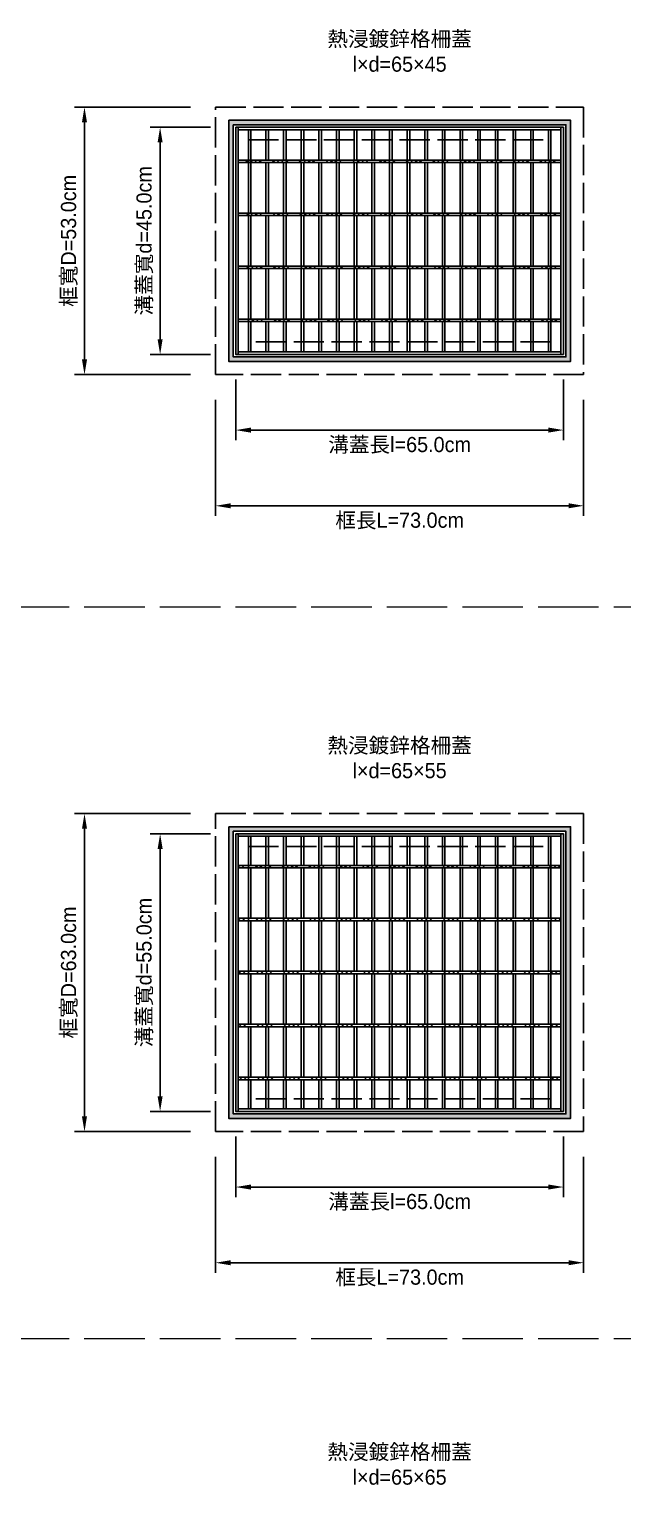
# Model space of a CAD drawing. Extents: x -8920 to 1950, y -2159 to 466.
# Drawn here: x 392.7 to 510.5, y -306.7 to -18.2 of the extents above; entities that cross this region are included whole.
import ezdxf

# ---------------------------------------------------------------- set-up
doc = ezdxf.new("R2010")
doc.units = 0
doc.header["$MEASUREMENT"] = 0
doc.linetypes.add('ACAD_ISO02W100', pattern=[15, 12, -3])
doc.layers.add('一、4.基本-隱藏', color=9, linetype='ACAD_ISO02W100', lineweight=20, plot=False)
doc.layers.add('三、3.文字-註解文字', color=2, linetype='Continuous')
doc.layers.add('二、6.繪圖-其他施作項目', color=35, linetype='Continuous', lineweight=30)
doc.styles.add('註解文字', font='MS PGothic.ttf', dxfattribs={"height": 3})
doc.dimstyles.new('註解文字', dxfattribs={"dimtxt": 3, "dimasz": 3, "dimexe": 2, "dimexo": 5, "dimgap": 1, "dimtad": 2, "dimzin": 0, "dimdsep": 46, "dimtxsty": '註解文字', "dimcen": 0.1, "dimclrd": 144, "dimclre": 144, "dimclrt": 256, "dimadec": 0, "dimazin": 0, "dimtfac": 1, "dimtofl": 0, "dimtmove": 0, "dimatfit": 3, "dimfxl": 15, "dimtolj": 1, "dimtzin": 0, "dimlwd": -1, "dimlwe": -1, "dimarcsym": 1})
pattern_1 = [(45, (-739.145, 143.4644), (-2.65165, 2.65165), []), (45, (-738.261, 143.4644), (-2.65165, 2.65165), []), (45, (-737.3773, 143.4644), (-2.65165, 2.65165), []), (45, (-736.4934, 143.4644), (-2.65165, 2.65165), [])]
pattern_2 = [(45, (-854.145, 3.4644), (-2.65165, 2.65165), []), (45, (-853.261, 3.4644), (-2.65165, 2.65165), []), (45, (-852.3773, 3.4644), (-2.65165, 2.65165), []), (45, (-851.4934, 3.4644), (-2.65165, 2.65165), [])]

# ---------------------------------------------------------------- blocks, each defined once
blk = doc.blocks.new('*D4')
at = {"layer": 'Defpoints', "color": 0, "transparency": 16777216}
for p in [(433.72, -37.69), (418.72, -82.69), (433.72, -82.69)]:
    blk.add_point(p, dxfattribs=at)
at = {"layer": '三、3.文字-註解文字', "color": 144, "transparency": 16777216}
for p, q in [((428.72, -37.69), (416.72, -37.69)), ((418.72, -40.69), (418.72, -79.69)), ((428.72, -82.69), (416.72, -82.69))]:
    blk.add_line(p, q, dxfattribs=at)
for points in [[(418.22, -40.69), (419.22, -40.69), (418.72, -37.69)], [(418.22, -79.69), (419.22, -79.69), (418.72, -82.69)]]:
    blk.add_solid(points, dxfattribs=at)
at = {"layer": '三、3.文字-註解文字', "transparency": 16777216, "insert": (415.69, -60.19), "char_height": 3, "attachment_point": 5, "rotation": 90, "style": '註解文字'}
blk.add_mtext('\\A1;溝蓋寬{\\fMS PGothic|b0|i0|c128|p34;d=45.0cm}', dxfattribs=at)
blk = doc.blocks.new('*D5')
at = {"layer": 'Defpoints', "color": 0, "transparency": 16777216}
for p in [(433.72, -82.69), (498.72, -82.69), (498.72, -97.69)]:
    blk.add_point(p, dxfattribs=at)
at = {"layer": '三、3.文字-註解文字', "color": 144, "transparency": 16777216}
for p, q in [((433.72, -87.69), (433.72, -99.69)), ((498.72, -87.69), (498.72, -99.69)), ((436.72, -97.69), (495.72, -97.69))]:
    blk.add_line(p, q, dxfattribs=at)
for points in [[(436.72, -97.19), (436.72, -98.19), (433.72, -97.69)], [(495.72, -97.19), (495.72, -98.19), (498.72, -97.69)]]:
    blk.add_solid(points, dxfattribs=at)
at = {"layer": '三、3.文字-註解文字', "transparency": 16777216, "insert": (466.22, -100.72), "char_height": 3, "attachment_point": 5, "style": '註解文字'}
blk.add_mtext('\\A1;{\\fMS PGothic|b0|i0|c128|p34;溝蓋長}l{\\fMS PGothic|b0|i0|c128|p34;=65.0cm}', dxfattribs=at)
blk = doc.blocks.new('*D6')
at = {"layer": 'Defpoints', "color": 0, "transparency": 16777216}
for p in [(433.72, -177.69), (418.72, -232.69), (433.72, -232.69)]:
    blk.add_point(p, dxfattribs=at)
at = {"layer": '三、3.文字-註解文字', "color": 144, "transparency": 16777216}
for p, q in [((428.72, -177.69), (416.72, -177.69)), ((418.72, -180.69), (418.72, -229.69)), ((428.72, -232.69), (416.72, -232.69))]:
    blk.add_line(p, q, dxfattribs=at)
for points in [[(418.22, -180.69), (419.22, -180.69), (418.72, -177.69)], [(418.22, -229.69), (419.22, -229.69), (418.72, -232.69)]]:
    blk.add_solid(points, dxfattribs=at)
at = {"layer": '三、3.文字-註解文字', "transparency": 16777216, "insert": (415.69, -205.19), "char_height": 3, "attachment_point": 5, "rotation": 90, "style": '註解文字'}
blk.add_mtext('\\A1;溝蓋寬{\\fMS PGothic|b0|i0|c128|p34;d=55.0cm}', dxfattribs=at)
blk = doc.blocks.new('*D7')
at = {"layer": 'Defpoints', "color": 0, "transparency": 16777216}
for p in [(433.72, -232.69), (498.72, -232.69), (433.72, -247.69)]:
    blk.add_point(p, dxfattribs=at)
at = {"layer": '三、3.文字-註解文字', "color": 144, "transparency": 16777216}
for p, q in [((433.72, -237.69), (433.72, -249.69)), ((498.72, -237.69), (498.72, -249.69)), ((495.72, -247.69), (436.72, -247.69))]:
    blk.add_line(p, q, dxfattribs=at)
for points in [[(436.72, -247.19), (436.72, -248.19), (433.72, -247.69)], [(495.72, -247.19), (495.72, -248.19), (498.72, -247.69)]]:
    blk.add_solid(points, dxfattribs=at)
at = {"layer": '三、3.文字-註解文字', "transparency": 16777216, "insert": (466.22, -250.72), "char_height": 3, "attachment_point": 5, "style": '註解文字'}
blk.add_mtext('\\A1;溝蓋長l{\\fMS PGothic|b0|i0|c128|p34;=65.0cm}', dxfattribs=at)
blk = doc.blocks.new('*D22')
at = {"layer": 'Defpoints', "color": 0, "transparency": 16777216}
for p in [(429.72, -86.69), (502.72, -86.69), (502.72, -112.69)]:
    blk.add_point(p, dxfattribs=at)
at = {"layer": '三、3.文字-註解文字', "color": 144, "transparency": 16777216}
for p, q in [((429.72, -91.69), (429.72, -114.69)), ((502.72, -91.69), (502.72, -114.69)), ((432.72, -112.69), (499.72, -112.69))]:
    blk.add_line(p, q, dxfattribs=at)
for points in [[(432.72, -112.19), (432.72, -113.19), (429.72, -112.69)], [(499.72, -112.19), (499.72, -113.19), (502.72, -112.69)]]:
    blk.add_solid(points, dxfattribs=at)
at = {"layer": '三、3.文字-註解文字', "transparency": 16777216, "insert": (466.22, -115.71), "char_height": 3, "attachment_point": 5, "style": '註解文字'}
blk.add_mtext('\\A1;框長L=73.0cm', dxfattribs=at)
blk = doc.blocks.new('*D23')
at = {"layer": 'Defpoints', "color": 0, "transparency": 16777216}
for p in [(429.72, -33.69), (403.72, -86.69), (429.72, -86.69)]:
    blk.add_point(p, dxfattribs=at)
at = {"layer": '三、3.文字-註解文字', "color": 144, "transparency": 16777216}
for p, q in [((424.72, -33.69), (401.72, -33.69)), ((403.72, -36.69), (403.72, -83.69)), ((424.72, -86.69), (401.72, -86.69))]:
    blk.add_line(p, q, dxfattribs=at)
for points in [[(403.22, -36.69), (404.22, -36.69), (403.72, -33.69)], [(403.22, -83.69), (404.22, -83.69), (403.72, -86.69)]]:
    blk.add_solid(points, dxfattribs=at)
at = {"layer": '三、3.文字-註解文字', "transparency": 16777216, "insert": (400.72, -60.19), "char_height": 3, "attachment_point": 5, "rotation": 90, "style": '註解文字'}
blk.add_mtext('\\A1;框寬D=53.0cm', dxfattribs=at)
blk = doc.blocks.new('*D27')
at = {"layer": 'Defpoints', "color": 0, "transparency": 16777216}
for p in [(429.72, -236.69), (502.72, -236.69), (502.72, -262.69)]:
    blk.add_point(p, dxfattribs=at)
at = {"layer": '三、3.文字-註解文字', "color": 144, "transparency": 16777216}
for p, q in [((429.72, -241.69), (429.72, -264.69)), ((502.72, -241.69), (502.72, -264.69)), ((432.72, -262.69), (499.72, -262.69))]:
    blk.add_line(p, q, dxfattribs=at)
for points in [[(432.72, -262.19), (432.72, -263.19), (429.72, -262.69)], [(499.72, -262.19), (499.72, -263.19), (502.72, -262.69)]]:
    blk.add_solid(points, dxfattribs=at)
at = {"layer": '三、3.文字-註解文字', "transparency": 16777216, "insert": (466.22, -265.71), "char_height": 3, "attachment_point": 5, "style": '註解文字'}
blk.add_mtext('\\A1;框長L=73.0cm', dxfattribs=at)
blk = doc.blocks.new('*D28')
at = {"layer": 'Defpoints', "color": 0, "transparency": 16777216}
for p in [(429.72, -173.69), (403.72, -236.69), (429.72, -236.69)]:
    blk.add_point(p, dxfattribs=at)
at = {"layer": '三、3.文字-註解文字', "color": 144, "transparency": 16777216}
for p, q in [((424.72, -173.69), (401.72, -173.69)), ((403.72, -176.69), (403.72, -233.69)), ((424.72, -236.69), (401.72, -236.69))]:
    blk.add_line(p, q, dxfattribs=at)
for points in [[(403.22, -176.69), (404.22, -176.69), (403.72, -173.69)], [(403.22, -233.69), (404.22, -233.69), (403.72, -236.69)]]:
    blk.add_solid(points, dxfattribs=at)
at = {"layer": '三、3.文字-註解文字', "transparency": 16777216, "insert": (400.72, -205.19), "char_height": 3, "attachment_point": 5, "rotation": 90, "style": '註解文字'}
blk.add_mtext('\\A1;框寬D=63.0cm', dxfattribs=at)

msp = doc.modelspace()

# ---------------------------------------------------------------- hatches: boundary and pattern name
at = {"layer": '二、6.繪圖-其他施作項目'}
h = msp.add_hatch(color=256, dxfattribs=at)
h.dxf.hatch_style = 1
h.paths.add_polyline_path([(432.316, -84.09), (500.116, -84.09), (500.116, -36.29), (432.316, -36.29)])
h.paths.add_polyline_path([(433.216, -83.19), (499.216, -83.19), (499.216, -37.19), (433.216, -37.19)], flags=16)
h.paths.add_polyline_path([(436.216, -40.19), (496.216, -40.19), (496.216, -80.19), (436.216, -80.19)], flags=0)
h = msp.add_hatch(dxfattribs=at)
h.set_pattern_fill('ANSI34', color=256, scale=5)
h.set_pattern_definition(pattern_1)
h.paths.add_polyline_path([(498.216, -44.19), (434.216, -44.19), (434.216, -44.69), (498.216, -44.69)])
h = msp.add_hatch(dxfattribs=at)
h.set_pattern_fill('ANSI34', color=256, scale=5)
h.set_pattern_definition(pattern_1)
h.paths.add_polyline_path([(498.216, -54.69), (434.216, -54.69), (434.216, -55.19), (498.216, -55.19)])
h = msp.add_hatch(dxfattribs=at)
h.set_pattern_fill('ANSI34', color=256, scale=5)
h.set_pattern_definition(pattern_1)
h.paths.add_polyline_path([(498.216, -65.19), (434.216, -65.19), (434.216, -65.69), (498.216, -65.69)])
h = msp.add_hatch(dxfattribs=at)
h.set_pattern_fill('ANSI34', color=256, scale=5)
h.set_pattern_definition(pattern_1)
h.paths.add_polyline_path([(498.216, -75.69), (434.216, -75.69), (434.216, -76.19), (498.216, -76.19)])
h = msp.add_hatch(color=256, dxfattribs=at)
h.dxf.hatch_style = 1
h.paths.add_polyline_path([(432.316, -234.09), (500.116, -234.09), (500.116, -176.29), (432.316, -176.29)])
h.paths.add_polyline_path([(433.216, -233.19), (499.216, -233.19), (499.216, -177.19), (433.216, -177.19)], flags=16)
h = msp.add_hatch(dxfattribs=at)
h.set_pattern_fill('ANSI34', color=256, scale=5)
h.set_pattern_definition(pattern_2)
h.paths.add_polyline_path([(498.216, -183.94), (434.216, -183.94), (434.216, -184.44), (498.216, -184.44)])
h = msp.add_hatch(dxfattribs=at)
h.set_pattern_fill('ANSI34', color=256, scale=5)
h.set_pattern_definition(pattern_2)
h.paths.add_polyline_path([(498.216, -194.44), (434.216, -194.44), (434.216, -194.94), (498.216, -194.94)])
h = msp.add_hatch(dxfattribs=at)
h.set_pattern_fill('ANSI34', color=256, scale=5)
h.set_pattern_definition(pattern_2)
h.paths.add_polyline_path([(498.216, -204.94), (434.216, -204.94), (434.216, -205.44), (498.216, -205.44)])
h = msp.add_hatch(dxfattribs=at)
h.set_pattern_fill('ANSI34', color=256, scale=5)
h.set_pattern_definition(pattern_2)
h.paths.add_polyline_path([(498.216, -215.44), (434.216, -215.44), (434.216, -215.94), (498.216, -215.94)])
h = msp.add_hatch(dxfattribs=at)
h.set_pattern_fill('ANSI34', color=256, scale=5)
h.set_pattern_definition(pattern_2)
h.paths.add_polyline_path([(498.216, -225.94), (434.216, -225.94), (434.216, -226.44), (498.216, -226.44)])

# ---------------------------------------------------------------- linework, layer by layer
at = {"layer": '一、4.基本-隱藏'}
for points in [[(148.68, -132.69), (1949.623, -132.69)], [(148.68, -277.69), (1949.623, -277.69)]]:
    msp.add_lwpolyline(points, dxfattribs=at)
at = {"layer": '二、6.繪圖-其他施作項目', "linetype": 'ACAD_ISO02W100', "ltscale": 0.5}
for points in [[(429.716, -33.69), (502.716, -33.69), (502.716, -86.69), (429.716, -86.69)], [(436.216, -40.19), (496.216, -40.19), (496.216, -80.19), (436.216, -80.19)], [(429.716, -173.69), (502.716, -173.69), (502.716, -236.69), (429.716, -236.69)], [(436.216, -180.19), (496.216, -180.19), (496.216, -230.19), (436.216, -230.19)]]:
    msp.add_lwpolyline(points, close=True, dxfattribs=at)
at = {"layer": '二、6.繪圖-其他施作項目'}
for points in [[(432.316, -36.29), (500.116, -36.29), (500.116, -84.09), (432.316, -84.09)], [(433.216, -37.19), (499.216, -37.19), (499.216, -83.19), (433.216, -83.19)], [(433.716, -37.69), (498.716, -37.69), (498.716, -82.69), (433.716, -82.69)], [(432.316, -176.29), (500.116, -176.29), (500.116, -234.09), (432.316, -234.09)], [(433.216, -177.19), (499.216, -177.19), (499.216, -233.19), (433.216, -233.19)], [(433.716, -177.69), (498.716, -177.69), (498.716, -232.69), (433.716, -232.69)]]:
    msp.add_lwpolyline(points, close=True, dxfattribs=at)
for points in [[(433.716, -37.69), (498.716, -37.69)], [(433.716, -37.69), (433.716, -82.69)], [(434.216, -37.69), (434.216, -82.69)], [(434.216, -38.19), (498.216, -38.19)], [(436.216, -38.19), (436.216, -44.19)], [(436.716, -38.19), (436.716, -44.19)], [(439.716, -38.19), (439.716, -44.19)], [(440.216, -38.19), (440.216, -44.19)], [(443.216, -38.19), (443.216, -44.19)], [(443.716, -38.19), (443.716, -44.19)], [(446.716, -38.19), (446.716, -44.19)], [(447.216, -38.19), (447.216, -44.19)], [(450.216, -38.19), (450.216, -44.19)], [(450.716, -38.19), (450.716, -44.19)], [(453.716, -38.19), (453.716, -44.19)], [(454.216, -38.19), (454.216, -44.19)], [(457.216, -38.19), (457.216, -44.19)], [(457.716, -38.19), (457.716, -44.19)], [(460.716, -38.19), (460.716, -44.19)], [(461.216, -38.19), (461.216, -44.19)], [(464.216, -38.19), (464.216, -44.19)], [(464.716, -38.19), (464.716, -44.19)], [(467.716, -38.19), (467.716, -44.19)], [(468.216, -38.19), (468.216, -44.19)], [(471.216, -38.19), (471.216, -44.19)], [(471.716, -38.19), (471.716, -44.19)], [(474.716, -38.19), (474.716, -44.19)], [(475.216, -38.19), (475.216, -44.19)], [(478.216, -38.19), (478.216, -44.19)], [(478.716, -38.19), (478.716, -44.19)], [(481.716, -38.19), (481.716, -44.19)], [(482.216, -38.19), (482.216, -44.19)], [(485.216, -38.19), (485.216, -44.19)], [(485.716, -38.19), (485.716, -44.19)], [(488.716, -38.19), (488.716, -44.19)], [(489.216, -38.19), (489.216, -44.19)], [(492.216, -38.19), (492.216, -44.19)], [(492.716, -38.19), (492.716, -44.19)], [(495.716, -38.19), (495.716, -44.19)], [(496.216, -38.19), (496.216, -44.19)], [(498.216, -37.69), (498.216, -82.69)], [(498.716, -37.69), (498.716, -82.69)], [(434.216, -44.19), (498.216, -44.19)], [(434.216, -44.69), (498.216, -44.69)], [(436.216, -44.69), (436.216, -54.69)], [(436.716, -44.69), (436.716, -54.69)], [(439.716, -44.69), (439.716, -54.69)], [(440.216, -44.69), (440.216, -54.69)], [(443.216, -44.69), (443.216, -54.69)], [(443.716, -44.69), (443.716, -54.69)], [(446.716, -44.69), (446.716, -54.69)], [(447.216, -44.69), (447.216, -54.69)], [(450.216, -44.69), (450.216, -54.69)], [(450.716, -44.69), (450.716, -54.69)], [(453.716, -44.69), (453.716, -54.69)], [(454.216, -44.69), (454.216, -54.69)], [(457.216, -44.69), (457.216, -54.69)], [(457.716, -44.69), (457.716, -54.69)], [(460.716, -44.69), (460.716, -54.69)], [(461.216, -44.69), (461.216, -54.69)], [(464.216, -44.69), (464.216, -54.69)], [(464.716, -44.69), (464.716, -54.69)], [(467.716, -44.69), (467.716, -54.69)], [(468.216, -44.69), (468.216, -54.69)], [(471.216, -44.69), (471.216, -54.69)], [(471.716, -44.69), (471.716, -54.69)], [(474.716, -44.69), (474.716, -54.69)], [(475.216, -44.69), (475.216, -54.69)], [(478.216, -44.69), (478.216, -54.69)], [(478.716, -44.69), (478.716, -54.69)], [(481.716, -44.69), (481.716, -54.69)], [(482.216, -44.69), (482.216, -54.69)], [(485.216, -44.69), (485.216, -54.69)], [(485.716, -44.69), (485.716, -54.69)], [(488.716, -44.69), (488.716, -54.69)], [(489.216, -44.69), (489.216, -54.69)], [(492.216, -44.69), (492.216, -54.69)], [(492.716, -44.69), (492.716, -54.69)], [(495.716, -44.69), (495.716, -54.69)], [(496.216, -44.69), (496.216, -54.69)], [(434.216, -54.69), (498.216, -54.69)], [(434.216, -55.19), (498.216, -55.19)], [(436.216, -55.19), (436.216, -65.19)], [(436.716, -55.19), (436.716, -65.19)], [(439.716, -55.19), (439.716, -65.19)], [(440.216, -55.19), (440.216, -65.19)], [(443.216, -55.19), (443.216, -65.19)], [(443.716, -55.19), (443.716, -65.19)], [(446.716, -55.19), (446.716, -65.19)], [(447.216, -55.19), (447.216, -65.19)], [(450.216, -55.19), (450.216, -65.19)], [(450.716, -55.19), (450.716, -65.19)], [(453.716, -55.19), (453.716, -65.19)], [(454.216, -55.19), (454.216, -65.19)], [(457.216, -55.19), (457.216, -65.19)], [(457.716, -55.19), (457.716, -65.19)], [(460.716, -55.19), (460.716, -65.19)], [(461.216, -55.19), (461.216, -65.19)], [(464.216, -55.19), (464.216, -65.19)], [(464.716, -55.19), (464.716, -65.19)], [(467.716, -55.19), (467.716, -65.19)], [(468.216, -55.19), (468.216, -65.19)], [(471.216, -55.19), (471.216, -65.19)], [(471.716, -55.19), (471.716, -65.19)], [(474.716, -55.19), (474.716, -65.19)], [(475.216, -55.19), (475.216, -65.19)], [(478.216, -55.19), (478.216, -65.19)], [(478.716, -55.19), (478.716, -65.19)], [(481.716, -55.19), (481.716, -65.19)], [(482.216, -55.19), (482.216, -65.19)], [(485.216, -55.19), (485.216, -65.19)], [(485.716, -55.19), (485.716, -65.19)], [(488.716, -55.19), (488.716, -65.19)], [(489.216, -55.19), (489.216, -65.19)], [(492.216, -55.19), (492.216, -65.19)], [(492.716, -55.19), (492.716, -65.19)], [(495.716, -55.19), (495.716, -65.19)], [(496.216, -55.19), (496.216, -65.19)], [(434.216, -65.19), (498.216, -65.19)], [(434.216, -65.69), (498.216, -65.69)], [(436.216, -65.69), (436.216, -75.69)], [(436.716, -65.69), (436.716, -75.69)], [(439.716, -65.69), (439.716, -75.69)], [(440.216, -65.69), (440.216, -75.69)], [(443.216, -65.69), (443.216, -75.69)], [(443.716, -65.69), (443.716, -75.69)], [(446.716, -65.69), (446.716, -75.69)], [(447.216, -65.69), (447.216, -75.69)], [(450.216, -65.69), (450.216, -75.69)], [(450.716, -65.69), (450.716, -75.69)], [(453.716, -65.69), (453.716, -75.69)], [(454.216, -65.69), (454.216, -75.69)], [(457.216, -65.69), (457.216, -75.69)], [(457.716, -65.69), (457.716, -75.69)], [(460.716, -65.69), (460.716, -75.69)], [(461.216, -65.69), (461.216, -75.69)], [(464.216, -65.69), (464.216, -75.69)], [(464.716, -65.69), (464.716, -75.69)], [(467.716, -65.69), (467.716, -75.69)], [(468.216, -65.69), (468.216, -75.69)], [(471.216, -65.69), (471.216, -75.69)], [(471.716, -65.69), (471.716, -75.69)], [(474.716, -65.69), (474.716, -75.69)], [(475.216, -65.69), (475.216, -75.69)], [(478.216, -65.69), (478.216, -75.69)], [(478.716, -65.69), (478.716, -75.69)], [(481.716, -65.69), (481.716, -75.69)], [(482.216, -65.69), (482.216, -75.69)], [(485.216, -65.69), (485.216, -75.69)], [(485.716, -65.69), (485.716, -75.69)], [(488.716, -65.69), (488.716, -75.69)], [(489.216, -65.69), (489.216, -75.69)], [(492.216, -65.69), (492.216, -75.69)], [(492.716, -65.69), (492.716, -75.69)], [(495.716, -65.69), (495.716, -75.69)], [(496.216, -65.69), (496.216, -75.69)], [(434.216, -75.69), (498.216, -75.69)], [(434.216, -76.19), (498.216, -76.19)], [(436.216, -76.19), (436.216, -82.19)], [(436.716, -76.19), (436.716, -82.19)], [(439.716, -76.19), (439.716, -82.19)], [(440.216, -76.19), (440.216, -82.19)], [(443.216, -76.19), (443.216, -82.19)], [(443.716, -76.19), (443.716, -82.19)], [(446.716, -76.19), (446.716, -82.19)], [(447.216, -76.19), (447.216, -82.19)], [(450.216, -76.19), (450.216, -82.19)], [(450.716, -76.19), (450.716, -82.19)], [(453.716, -76.19), (453.716, -82.19)], [(454.216, -76.19), (454.216, -82.19)], [(457.216, -76.19), (457.216, -82.19)], [(457.716, -76.19), (457.716, -82.19)], [(460.716, -76.19), (460.716, -82.19)], [(461.216, -76.19), (461.216, -82.19)], [(464.216, -76.19), (464.216, -82.19)], [(464.716, -76.19), (464.716, -82.19)], [(467.716, -76.19), (467.716, -82.19)], [(468.216, -76.19), (468.216, -82.19)], [(471.216, -76.19), (471.216, -82.19)], [(471.716, -76.19), (471.716, -82.19)], [(474.716, -76.19), (474.716, -82.19)], [(475.216, -76.19), (475.216, -82.19)], [(478.216, -76.19), (478.216, -82.19)], [(478.716, -76.19), (478.716, -82.19)], [(481.716, -76.19), (481.716, -82.19)], [(482.216, -76.19), (482.216, -82.19)], [(485.216, -76.19), (485.216, -82.19)], [(485.716, -76.19), (485.716, -82.19)], [(488.716, -76.19), (488.716, -82.19)], [(489.216, -76.19), (489.216, -82.19)], [(492.216, -76.19), (492.216, -82.19)], [(492.716, -76.19), (492.716, -82.19)], [(495.716, -76.19), (495.716, -82.19)], [(496.216, -76.19), (496.216, -82.19)], [(433.716, -82.69), (498.716, -82.69)], [(434.216, -82.19), (498.216, -82.19)], [(433.716, -177.69), (498.716, -177.69)], [(433.716, -177.69), (433.716, -232.69)], [(434.216, -177.69), (434.216, -232.69)], [(434.216, -178.19), (498.216, -178.19)], [(436.216, -178.19), (436.216, -183.94)], [(436.716, -178.19), (436.716, -183.94)], [(439.716, -178.19), (439.716, -183.94)], [(440.216, -178.19), (440.216, -183.94)], [(443.216, -178.19), (443.216, -183.94)], [(443.716, -178.19), (443.716, -183.94)], [(446.716, -178.19), (446.716, -183.94)], [(447.216, -178.19), (447.216, -183.94)], [(450.216, -178.19), (450.216, -183.94)], [(450.716, -178.19), (450.716, -183.94)], [(453.716, -178.19), (453.716, -183.94)], [(454.216, -178.19), (454.216, -183.94)], [(457.216, -178.19), (457.216, -183.94)], [(457.716, -178.19), (457.716, -183.94)], [(460.716, -178.19), (460.716, -183.94)], [(461.216, -178.19), (461.216, -183.94)], [(464.216, -178.19), (464.216, -183.94)], [(464.716, -178.19), (464.716, -183.94)], [(467.716, -178.19), (467.716, -183.94)], [(468.216, -178.19), (468.216, -183.94)], [(471.216, -178.19), (471.216, -183.94)], [(471.716, -178.19), (471.716, -183.94)], [(474.716, -178.19), (474.716, -183.94)], [(475.216, -178.19), (475.216, -183.94)], [(478.216, -178.19), (478.216, -183.94)], [(478.716, -178.19), (478.716, -183.94)], [(481.716, -178.19), (481.716, -183.94)], [(482.216, -178.19), (482.216, -183.94)], [(485.216, -178.19), (485.216, -183.94)], [(485.716, -178.19), (485.716, -183.94)], [(488.716, -178.19), (488.716, -183.94)], [(489.216, -178.19), (489.216, -183.94)], [(492.216, -178.19), (492.216, -183.94)], [(492.716, -178.19), (492.716, -183.94)], [(495.716, -178.19), (495.716, -183.94)], [(496.216, -178.19), (496.216, -183.94)], [(498.216, -177.69), (498.216, -232.69)], [(498.716, -177.69), (498.716, -232.69)], [(434.216, -183.94), (498.216, -183.94)], [(434.216, -184.44), (498.216, -184.44)], [(436.216, -184.44), (436.216, -194.44)], [(436.716, -184.44), (436.716, -194.44)], [(439.716, -184.44), (439.716, -194.44)], [(440.216, -184.44), (440.216, -194.44)], [(443.216, -184.44), (443.216, -194.44)], [(443.716, -184.44), (443.716, -194.44)], [(446.716, -184.44), (446.716, -194.44)], [(447.216, -184.44), (447.216, -194.44)], [(450.216, -184.44), (450.216, -194.44)], [(450.716, -184.44), (450.716, -194.44)], [(453.716, -184.44), (453.716, -194.44)], [(454.216, -184.44), (454.216, -194.44)], [(457.216, -184.44), (457.216, -194.44)], [(457.716, -184.44), (457.716, -194.44)], [(460.716, -184.44), (460.716, -194.44)], [(461.216, -184.44), (461.216, -194.44)], [(464.216, -184.44), (464.216, -194.44)], [(464.716, -184.44), (464.716, -194.44)], [(467.716, -184.44), (467.716, -194.44)], [(468.216, -184.44), (468.216, -194.44)], [(471.216, -184.44), (471.216, -194.44)], [(471.716, -184.44), (471.716, -194.44)], [(474.716, -184.44), (474.716, -194.44)], [(475.216, -184.44), (475.216, -194.44)], [(478.216, -184.44), (478.216, -194.44)], [(478.716, -184.44), (478.716, -194.44)], [(481.716, -184.44), (481.716, -194.44)], [(482.216, -184.44), (482.216, -194.44)], [(485.216, -184.44), (485.216, -194.44)], [(485.716, -184.44), (485.716, -194.44)], [(488.716, -184.44), (488.716, -194.44)], [(489.216, -184.44), (489.216, -194.44)], [(492.216, -184.44), (492.216, -194.44)], [(492.716, -184.44), (492.716, -194.44)], [(495.716, -184.44), (495.716, -194.44)], [(496.216, -184.44), (496.216, -194.44)], [(434.216, -194.44), (498.216, -194.44)], [(434.216, -194.94), (498.216, -194.94)], [(436.216, -194.94), (436.216, -204.94)], [(436.716, -194.94), (436.716, -204.94)], [(439.716, -194.94), (439.716, -204.94)], [(440.216, -194.94), (440.216, -204.94)], [(443.216, -194.94), (443.216, -204.94)], [(443.716, -194.94), (443.716, -204.94)], [(446.716, -194.94), (446.716, -204.94)], [(447.216, -194.94), (447.216, -204.94)], [(450.216, -194.94), (450.216, -204.94)], [(450.716, -194.94), (450.716, -204.94)], [(453.716, -194.94), (453.716, -204.94)], [(454.216, -194.94), (454.216, -204.94)], [(457.216, -194.94), (457.216, -204.94)], [(457.716, -194.94), (457.716, -204.94)], [(460.716, -194.94), (460.716, -204.94)], [(461.216, -194.94), (461.216, -204.94)], [(464.216, -194.94), (464.216, -204.94)], [(464.716, -194.94), (464.716, -204.94)], [(467.716, -194.94), (467.716, -204.94)], [(468.216, -194.94), (468.216, -204.94)], [(471.216, -194.94), (471.216, -204.94)], [(471.716, -194.94), (471.716, -204.94)], [(474.716, -194.94), (474.716, -204.94)], [(475.216, -194.94), (475.216, -204.94)], [(478.216, -194.94), (478.216, -204.94)], [(478.716, -194.94), (478.716, -204.94)], [(481.716, -194.94), (481.716, -204.94)], [(482.216, -194.94), (482.216, -204.94)], [(485.216, -194.94), (485.216, -204.94)], [(485.716, -194.94), (485.716, -204.94)], [(488.716, -194.94), (488.716, -204.94)], [(489.216, -194.94), (489.216, -204.94)], [(492.216, -194.94), (492.216, -204.94)], [(492.716, -194.94), (492.716, -204.94)], [(495.716, -194.94), (495.716, -204.94)], [(496.216, -194.94), (496.216, -204.94)], [(434.216, -204.94), (498.216, -204.94)], [(434.216, -205.44), (498.216, -205.44)], [(436.216, -205.44), (436.216, -215.44)], [(436.716, -205.44), (436.716, -215.44)], [(439.716, -205.44), (439.716, -215.44)], [(440.216, -205.44), (440.216, -215.44)], [(443.216, -205.44), (443.216, -215.44)], [(443.716, -205.44), (443.716, -215.44)], [(446.716, -205.44), (446.716, -215.44)], [(447.216, -205.44), (447.216, -215.44)], [(450.216, -205.44), (450.216, -215.44)], [(450.716, -205.44), (450.716, -215.44)], [(453.716, -205.44), (453.716, -215.44)], [(454.216, -205.44), (454.216, -215.44)], [(457.216, -205.44), (457.216, -215.44)], [(457.716, -205.44), (457.716, -215.44)], [(460.716, -205.44), (460.716, -215.44)], [(461.216, -205.44), (461.216, -215.44)], [(464.216, -205.44), (464.216, -215.44)], [(464.716, -205.44), (464.716, -215.44)], [(467.716, -205.44), (467.716, -215.44)], [(468.216, -205.44), (468.216, -215.44)], [(471.216, -205.44), (471.216, -215.44)], [(471.716, -205.44), (471.716, -215.44)], [(474.716, -205.44), (474.716, -215.44)], [(475.216, -205.44), (475.216, -215.44)], [(478.216, -205.44), (478.216, -215.44)], [(478.716, -205.44), (478.716, -215.44)], [(481.716, -205.44), (481.716, -215.44)], [(482.216, -205.44), (482.216, -215.44)], [(485.216, -205.44), (485.216, -215.44)], [(485.716, -205.44), (485.716, -215.44)], [(488.716, -205.44), (488.716, -215.44)], [(489.216, -205.44), (489.216, -215.44)], [(492.216, -205.44), (492.216, -215.44)], [(492.716, -205.44), (492.716, -215.44)], [(495.716, -205.44), (495.716, -215.44)], [(496.216, -205.44), (496.216, -215.44)], [(434.216, -215.44), (498.216, -215.44)], [(434.216, -215.94), (498.216, -215.94)], [(436.216, -215.94), (436.216, -225.94)], [(436.716, -215.94), (436.716, -225.94)], [(439.716, -215.94), (439.716, -225.94)], [(440.216, -215.94), (440.216, -225.94)], [(443.216, -215.94), (443.216, -225.94)], [(443.716, -215.94), (443.716, -225.94)], [(446.716, -215.94), (446.716, -225.94)], [(447.216, -215.94), (447.216, -225.94)], [(450.216, -215.94), (450.216, -225.94)], [(450.716, -215.94), (450.716, -225.94)], [(453.716, -215.94), (453.716, -225.94)], [(454.216, -215.94), (454.216, -225.94)], [(457.216, -215.94), (457.216, -225.94)], [(457.716, -215.94), (457.716, -225.94)], [(460.716, -215.94), (460.716, -225.94)], [(461.216, -215.94), (461.216, -225.94)], [(464.216, -215.94), (464.216, -225.94)], [(464.716, -215.94), (464.716, -225.94)], [(467.716, -215.94), (467.716, -225.94)], [(468.216, -215.94), (468.216, -225.94)], [(471.216, -215.94), (471.216, -225.94)], [(471.716, -215.94), (471.716, -225.94)], [(474.716, -215.94), (474.716, -225.94)], [(475.216, -215.94), (475.216, -225.94)], [(478.216, -215.94), (478.216, -225.94)], [(478.716, -215.94), (478.716, -225.94)], [(481.716, -215.94), (481.716, -225.94)], [(482.216, -215.94), (482.216, -225.94)], [(485.216, -215.94), (485.216, -225.94)], [(485.716, -215.94), (485.716, -225.94)], [(488.716, -215.94), (488.716, -225.94)], [(489.216, -215.94), (489.216, -225.94)], [(492.216, -215.94), (492.216, -225.94)], [(492.716, -215.94), (492.716, -225.94)], [(495.716, -215.94), (495.716, -225.94)], [(496.216, -215.94), (496.216, -225.94)], [(434.216, -225.94), (498.216, -225.94)], [(434.216, -226.44), (498.216, -226.44)], [(436.216, -226.44), (436.216, -232.19)], [(436.716, -226.44), (436.716, -232.19)], [(439.716, -226.44), (439.716, -232.19)], [(440.216, -226.44), (440.216, -232.19)], [(443.216, -226.44), (443.216, -232.19)], [(443.716, -226.44), (443.716, -232.19)], [(446.716, -226.44), (446.716, -232.19)], [(447.216, -226.44), (447.216, -232.19)], [(450.216, -226.44), (450.216, -232.19)], [(450.716, -226.44), (450.716, -232.19)], [(453.716, -226.44), (453.716, -232.19)], [(454.216, -226.44), (454.216, -232.19)], [(457.216, -226.44), (457.216, -232.19)], [(457.716, -226.44), (457.716, -232.19)], [(460.716, -226.44), (460.716, -232.19)], [(461.216, -226.44), (461.216, -232.19)], [(464.216, -226.44), (464.216, -232.19)], [(464.716, -226.44), (464.716, -232.19)], [(467.716, -226.44), (467.716, -232.19)], [(468.216, -226.44), (468.216, -232.19)], [(471.216, -226.44), (471.216, -232.19)], [(471.716, -226.44), (471.716, -232.19)], [(474.716, -226.44), (474.716, -232.19)], [(475.216, -226.44), (475.216, -232.19)], [(478.216, -226.44), (478.216, -232.19)], [(478.716, -226.44), (478.716, -232.19)], [(481.716, -226.44), (481.716, -232.19)], [(482.216, -226.44), (482.216, -232.19)], [(485.216, -226.44), (485.216, -232.19)], [(485.716, -226.44), (485.716, -232.19)], [(488.716, -226.44), (488.716, -232.19)], [(489.216, -226.44), (489.216, -232.19)], [(492.216, -226.44), (492.216, -232.19)], [(492.716, -226.44), (492.716, -232.19)], [(495.716, -226.44), (495.716, -232.19)], [(496.216, -226.44), (496.216, -232.19)], [(433.716, -232.69), (498.716, -232.69)], [(434.216, -232.19), (498.216, -232.19)]]:
    msp.add_lwpolyline(points, dxfattribs=at)

# ---------------------------------------------------------------- texts
at = {"layer": '三、3.文字-註解文字', "char_height": 3, "attachment_point": 5, "style": '註解文字'}
for s, insert in [('{\\fMS PGothic|b0|i0|c128|p34;熱浸鍍鋅格柵蓋\\P}l{\\fMS PGothic|b0|i0|c128|p34;×d=65×45}', (466.216, -22.69)), ('{\\fMS PGothic|b0|i0|c128|p34;熱浸鍍鋅格柵蓋\\P}l{\\fMS PGothic|b0|i0|c128|p34;×d=65×55}', (466.216, -162.69)), ('{\\fMS PGothic|b0|i0|c128|p34;熱浸鍍鋅格柵蓋\\P}l{\\fMS PGothic|b0|i0|c128|p34;×d=65×65}', (466.216, -302.69))]:
    msp.add_mtext_dynamic_manual_height_columns(s, width=47.50959, gutter_width=15, heights=[0], dxfattribs=dict(at, insert=insert))

# ---------------------------------------------------------------- dimensions: what is measured, and where the dimension line sits
at = {"layer": '三、3.文字-註解文字'}
for base, p1, p2, text, picture, middle in [((403.716, -86.69), (429.716, -33.69), (429.716, -86.69), '框寬D=53.0cm', '*D23', (400.721, -60.19)), ((418.716, -82.69), (433.716, -37.69), (433.716, -82.69), '溝蓋寬{\\fMS PGothic|b0|i0|c128|p34;d=45.0cm}', '*D4', (415.687, -60.19)), ((403.716, -236.69), (429.716, -173.69), (429.716, -236.69), '框寬D=63.0cm', '*D28', (400.721, -205.19)), ((418.716, -232.69), (433.716, -177.69), (433.716, -232.69), '溝蓋寬{\\fMS PGothic|b0|i0|c128|p34;d=55.0cm}', '*D6', (415.687, -205.19))]:
    dim = msp.add_linear_dim(base=base, p1=p1, p2=p2, angle=90, text=text, dimstyle='註解文字', dxfattribs=at)
    dim.commit()
    dim.dimension.update_dxf_attribs({"geometry": picture, "text_midpoint": middle})
for base, p1, p2, text, picture, middle in [((498.716, -97.69), (433.716, -82.69), (498.716, -82.69), '{\\fMS PGothic|b0|i0|c128|p34;溝蓋長}l{\\fMS PGothic|b0|i0|c128|p34;=65.0cm}', '*D5', (466.216, -100.718)), ((502.716, -112.69), (429.716, -86.69), (502.716, -86.69), '框長L=73.0cm', '*D22', (466.216, -115.71)), ((433.716, -247.69), (498.716, -232.69), (433.716, -232.69), '溝蓋長l{\\fMS PGothic|b0|i0|c128|p34;=65.0cm}', '*D7', (466.216, -250.718)), ((502.716, -262.69), (429.716, -236.69), (502.716, -236.69), '框長L=73.0cm', '*D27', (466.216, -265.71))]:
    dim = msp.add_linear_dim(base=base, p1=p1, p2=p2, text=text, dimstyle='註解文字', dxfattribs=at)
    dim.commit()
    dim.dimension.update_dxf_attribs({"geometry": picture, "text_midpoint": middle})

doc.saveas('drawing.dxf')
